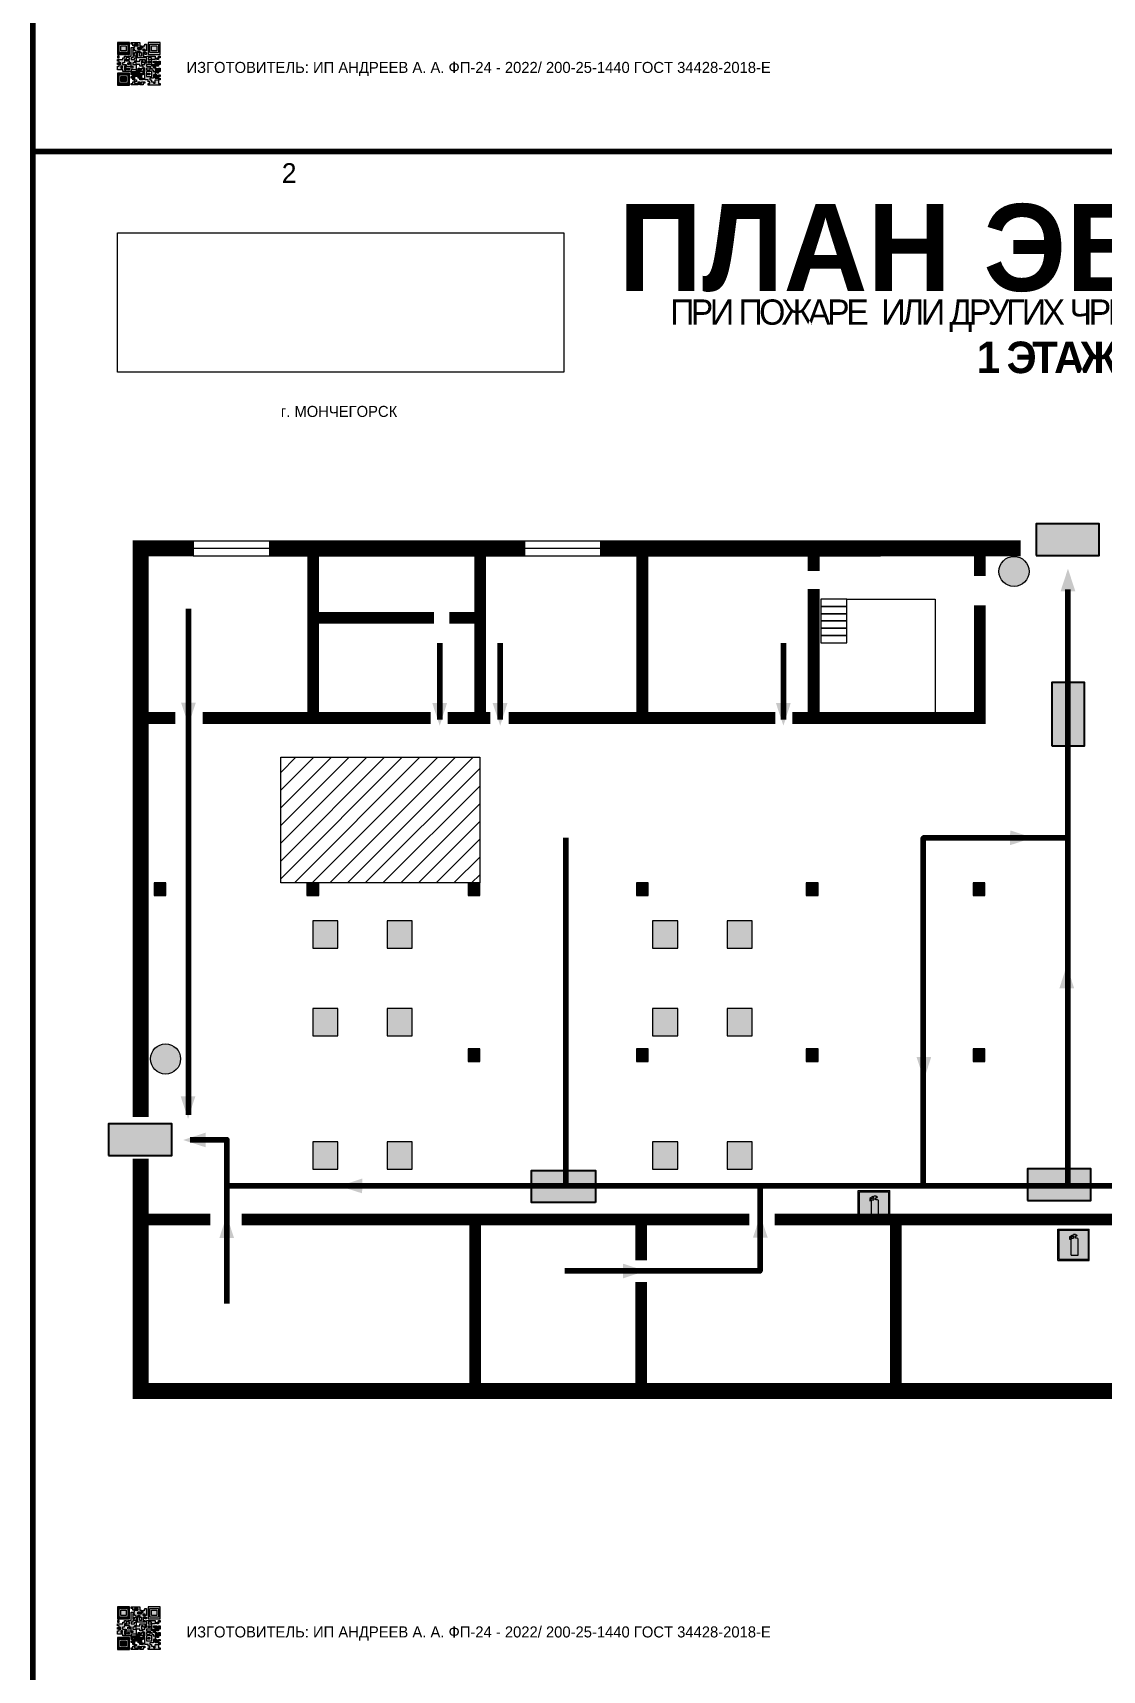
# Model space of a CAD drawing. Header units: millimetres. Extents: x 13114 to 67229, y 22859 to 38520.
# Drawn here: x 38986.4 to 39257.5, y 24697.9 to 25112.7 of the extents above; entities that cross this region are included whole.
import ezdxf

# ---------------------------------------------------------------- set-up
doc = ezdxf.new("R2010")
doc.units = ezdxf.units.MM
doc.layers.add('План_Штампы', color=7, linetype='Continuous')
doc.styles.add('обычный', font='arial.ttf')
picture_1 = doc.add_image_def('image1.jpg', size_in_pixel=(337, 105))

# ---------------------------------------------------------------- blocks, each defined once
blk = doc.blocks.new('QR')
at = {"lineweight": 0}
h = blk.add_hatch(color=256, dxfattribs=at)
h.dxf.hatch_style = 1
h.paths.add_polyline_path([(9241.16, 2687.38), (9242.01, 2687.38), (9242.01, 2687.83), (9241.59, 2687.83), (9241.59, 2688.68), (9239.45, 2688.68), (9239.45, 2688.25), (9239.86, 2688.25), (9239.86, 2687.83), (9240.29, 2687.83), (9240.29, 2688.25), (9241.16, 2688.25), (9241.16, 2687.83), (9240.29, 2687.83), (9240.29, 2687.38), (9239.45, 2687.38), (9239.45, 2685.22), (9238.57, 2685.22), (9238.57, 2684.8), (9239.02, 2684.8), (9239.02, 2684.37), (9238.13, 2684.37), (9238.13, 2683.92), (9239.02, 2683.92), (9239.02, 2683.5), (9239.44, 2683.5), (9239.44, 2682.64), (9239.87, 2682.64), (9239.87, 2682.18), (9239.44, 2682.18), (9239.44, 2682.64), (9238.13, 2682.64), (9238.13, 2681.76), (9237.71, 2681.76), (9237.71, 2682.64), (9238.13, 2682.64), (9238.13, 2683.07), (9237.27, 2683.07), (9237.27, 2683.51), (9237.71, 2683.51), (9237.71, 2684.37), (9238.13, 2684.37), (9238.13, 2685.22), (9237.71, 2685.22), (9237.71, 2684.8), (9237.28, 2684.8), (9237.28, 2684.38), (9235.98, 2684.38), (9235.98, 2683.92), (9236.4, 2683.92), (9236.4, 2683.49), (9236.84, 2683.49), (9236.84, 2683.07), (9236.4, 2683.07), (9236.4, 2682.64), (9235.98, 2682.64), (9235.98, 2681.76), (9237.29, 2681.76), (9237.29, 2681.33), (9239.43, 2681.33), (9239.43, 2681.76), (9240.74, 2681.76), (9240.74, 2683.05), (9239.87, 2683.05), (9239.87, 2683.5), (9240.29, 2683.5), (9240.29, 2683.91), (9240.74, 2683.91), (9240.74, 2684.81), (9240.29, 2684.81), (9240.29, 2684.79), (9240.29, 2684.37), (9239.45, 2684.37), (9239.45, 2684.8), (9239.87, 2684.8), (9239.87, 2685.21), (9240.74, 2685.21), (9240.74, 2686.1), (9240.29, 2686.1), (9240.29, 2685.64), (9239.86, 2685.64), (9239.86, 2686.95), (9240.29, 2686.95), (9240.29, 2686.52), (9240.74, 2686.52), (9240.74, 2686.1), (9241.16, 2686.1), (9241.16, 2686.53), (9241.59, 2686.53), (9241.59, 2686.1), (9242.02, 2686.1), (9242.02, 2685.21), (9241.59, 2685.21), (9241.59, 2686.1), (9241.16, 2686.1), (9241.16, 2685.21), (9240.74, 2685.21), (9240.74, 2684.81), (9242.89, 2684.81), (9242.89, 2685.22), (9242.47, 2685.22), (9242.47, 2686.11), (9242.89, 2686.11), (9242.89, 2686.52), (9242.46, 2686.52), (9242.46, 2686.95), (9242.89, 2686.95), (9242.89, 2686.52), (9243.32, 2686.52), (9243.32, 2688.26), (9242.9, 2688.26), (9242.9, 2687.83), (9242.47, 2687.83), (9242.47, 2687.38), (9242.01, 2687.38), (9242.01, 2686.94), (9241.16, 2686.94)])
h.paths.add_polyline_path([(9239.02, 2682.18), (9239.02, 2681.76), (9238.54, 2681.76), (9238.54, 2682.18)], flags=16)
h.paths.add_polyline_path([(9237.27, 2682.65), (9237.27, 2682.19), (9236.83, 2682.19), (9236.83, 2682.65)], flags=16)
h = blk.add_hatch(color=256, dxfattribs=at)
h.dxf.hatch_style = 1
h.paths.add_polyline_path([(9238.15, 2687.83), (9236.83, 2687.83), (9236.83, 2686.52), (9238.15, 2686.52)], flags=0)
h.paths.add_polyline_path([(9239.01, 2685.65), (9239.01, 2688.68), (9235.98, 2688.68), (9235.98, 2685.65)])
h.paths.add_polyline_path([(9236.41, 2686.1), (9236.41, 2688.26), (9238.56, 2688.26), (9238.56, 2686.1)], flags=16)
h.paths.add_polyline_path([(9236.83, 2686.52), (9236.83, 2687.83), (9238.15, 2687.83), (9238.15, 2686.52)], flags=0)
h = blk.add_hatch(color=256, dxfattribs=at)
h.dxf.hatch_style = 1
h.paths.add_polyline_path([(9238.15, 2686.52), (9238.15, 2687.83), (9236.83, 2687.83), (9236.83, 2686.52)])
h.paths.add_polyline_path([(9245.91, 2686.52), (9245.91, 2687.83), (9244.59, 2687.83), (9244.59, 2686.52)], flags=0)
h.paths.add_polyline_path([(9246.77, 2685.65), (9246.77, 2688.68), (9243.74, 2688.68), (9243.74, 2685.65)])
h.paths.add_polyline_path([(9244.17, 2686.1), (9244.17, 2688.26), (9246.32, 2688.26), (9246.32, 2686.1)], flags=16)
h.paths.add_polyline_path([(9244.59, 2686.52), (9244.59, 2687.83), (9245.91, 2687.83), (9245.91, 2686.52)], flags=0)
h = blk.add_hatch(color=256, dxfattribs=at)
h.dxf.hatch_style = 1
h.paths.add_polyline_path([(9243.32, 2686.11), (9242.89, 2686.11), (9242.89, 2685.64), (9243.32, 2685.64)])
h.paths.add_polyline_path([(9239.02, 2683.07), (9239.02, 2683.5), (9238.56, 2683.5), (9238.56, 2683.07)])
h.paths.add_polyline_path([(9236.4, 2684.8), (9236.4, 2685.22), (9235.98, 2685.22), (9235.98, 2684.8)])
h.paths.add_polyline_path([(9236.4, 2683.07), (9236.4, 2683.49), (9235.98, 2683.49), (9235.98, 2683.07)])
h = blk.add_hatch(color=256, dxfattribs=at)
h.dxf.hatch_style = 1
h.paths.add_polyline_path([(9240.75, 2681.76), (9240.75, 2681.35), (9241.17, 2681.35), (9241.17, 2681.76)])
h.paths.add_polyline_path([(9241.6, 2682.18), (9241.17, 2682.18), (9241.17, 2681.76), (9241.6, 2681.76)])
h.paths.add_polyline_path([(9242.47, 2681.34), (9242.47, 2682.19), (9242.02, 2682.19), (9242.02, 2681.76), (9241.6, 2681.76), (9241.6, 2681.34)])
h.paths.add_polyline_path([(9239.87, 2678.3), (9239.44, 2678.3), (9239.44, 2677.89), (9241.17, 2677.89), (9241.17, 2678.3), (9240.28, 2678.3), (9240.28, 2678.73), (9239.87, 2678.73)])
h.paths.add_polyline_path([(9240.75, 2678.73), (9240.75, 2679.19), (9240.28, 2679.19), (9240.28, 2678.73)])
h.paths.add_polyline_path([(9241.6, 2678.73), (9241.17, 2678.73), (9241.17, 2678.3), (9241.6, 2678.3)])
h.paths.add_polyline_path([(9242.02, 2678.3), (9241.6, 2678.3), (9241.6, 2677.89), (9242.48, 2677.89), (9242.48, 2678.31), (9242.9, 2678.31), (9242.9, 2678.73), (9242.02, 2678.73)])
h.paths.add_polyline_path([(9246.36, 2684.37), (9246.36, 2684.79), (9245.93, 2684.79), (9245.93, 2684.37)])
h.paths.add_polyline_path([(9246.78, 2685.2), (9246.36, 2685.2), (9246.36, 2684.79), (9246.78, 2684.79)])
h.paths.add_polyline_path([(9245.91, 2687.83), (9244.59, 2687.83), (9244.59, 2686.52), (9245.91, 2686.52)])
h = blk.add_hatch(color=256, dxfattribs=at)
h.dxf.hatch_style = 1
h.paths.add_polyline_path([(9243.32, 2682.64), (9243.32, 2683.07), (9244.62, 2683.07), (9244.62, 2684.37), (9243.74, 2684.37), (9243.74, 2684.8), (9244.62, 2684.8), (9244.62, 2684.37), (9245.48, 2684.37), (9245.48, 2685.22), (9243.32, 2685.22), (9243.32, 2683.5), (9242.89, 2683.5), (9242.89, 2683.06), (9242.01, 2683.06), (9242.01, 2683.91), (9242.47, 2683.91), (9242.47, 2683.5), (9242.89, 2683.5), (9242.89, 2684.38), (9241.59, 2684.38), (9241.59, 2683.91), (9240.74, 2683.91), (9240.74, 2683.05), (9241.59, 2683.05), (9241.59, 2682.64), (9242.47, 2682.64), (9242.47, 2682.19), (9242.91, 2682.19), (9242.91, 2681.34), (9242.48, 2681.34), (9242.48, 2680.91), (9242.91, 2680.91), (9242.91, 2679.17), (9243.75, 2679.17), (9243.75, 2678.73), (9244.2, 2678.73), (9244.2, 2678.3), (9243.75, 2678.3), (9243.75, 2677.88), (9246.78, 2677.88), (9246.78, 2678.3), (9246.35, 2678.3), (9246.35, 2679.19), (9245.48, 2679.19), (9245.48, 2678.31), (9245.05, 2678.31), (9245.05, 2678.73), (9244.62, 2678.73), (9244.62, 2679.19), (9244.2, 2679.19), (9244.2, 2679.61), (9245.05, 2679.61), (9245.05, 2680.46), (9245.48, 2680.46), (9245.48, 2681.34), (9245.04, 2681.34), (9245.04, 2681.76), (9244.63, 2681.76), (9244.63, 2682.19), (9244.21, 2682.19), (9244.21, 2681.76), (9243.32, 2681.76), (9243.32, 2682.19), (9244.21, 2682.19), (9244.21, 2682.64)])
h.paths.add_polyline_path([(9243.75, 2683.49), (9243.75, 2683.92), (9244.21, 2683.92), (9244.21, 2683.49)], flags=16)
h.paths.add_polyline_path([(9243.32, 2681.34), (9244.63, 2681.34), (9244.63, 2680.04), (9243.32, 2680.04)], flags=16)
h.paths.add_polyline_path([(9243.76, 2680.89), (9244.18, 2680.89), (9244.18, 2680.48), (9243.76, 2680.48)], flags=0)
h = blk.add_hatch(color=256, dxfattribs=at)
h.dxf.hatch_style = 1
h.paths.add_polyline_path([(9246.36, 2683.07), (9246.78, 2683.07), (9246.78, 2683.92), (9246.36, 2683.92), (9246.36, 2683.49), (9245.92, 2683.49), (9245.92, 2683.92), (9245.06, 2683.92), (9245.06, 2683.49), (9245.48, 2683.49), (9245.48, 2683.07), (9244.62, 2683.07), (9244.62, 2682.65), (9245.05, 2682.65), (9245.05, 2682.18), (9245.48, 2682.18), (9245.48, 2682.65), (9246.36, 2682.65)])
h.paths.add_polyline_path([(9246.78, 2682.18), (9246.36, 2682.18), (9246.36, 2681.75), (9245.92, 2681.75), (9245.92, 2682.18), (9245.48, 2682.18), (9245.48, 2681.34), (9245.48, 2681.34), (9245.94, 2681.34), (9245.94, 2680.91), (9246.36, 2680.91), (9246.36, 2681.34), (9246.78, 2681.34)])
h = blk.add_hatch(color=256, dxfattribs=at)
h.dxf.hatch_style = 1
h.paths.add_polyline_path([(9235.98, 2680.9), (9235.98, 2677.86), (9239.02, 2677.86), (9239.02, 2680.9)])
h.paths.add_polyline_path([(9238.57, 2680.48), (9238.57, 2678.32), (9236.41, 2678.32), (9236.41, 2680.48)], flags=16)
h.paths.add_polyline_path([(9238.15, 2680.05), (9238.15, 2678.74), (9236.83, 2678.74), (9236.83, 2680.05)], flags=0)
h = blk.add_hatch(color=256, dxfattribs=at)
h.dxf.hatch_style = 1
h.paths.add_polyline_path([(9238.15, 2680.05), (9236.83, 2680.05), (9236.83, 2678.74), (9238.15, 2678.74)])
h = blk.add_hatch(color=256, dxfattribs=at)
h.dxf.hatch_style = 1
h.paths.add_polyline_path([(9242.02, 2680.46), (9242.48, 2680.46), (9242.48, 2680.91), (9241.58, 2680.91), (9241.58, 2681.35), (9241.17, 2681.35), (9241.17, 2680.91), (9240.75, 2680.91), (9240.75, 2681.33), (9239.43, 2681.33), (9239.43, 2680.46), (9239.86, 2680.46), (9239.86, 2680.92), (9240.3, 2680.92), (9240.3, 2680.46), (9239.86, 2680.46), (9239.86, 2680.04), (9239.44, 2680.04), (9239.44, 2679.62), (9239.86, 2679.62), (9239.86, 2679.19), (9240.29, 2679.19), (9240.29, 2680.03), (9241.18, 2680.03), (9241.18, 2680.47), (9241.6, 2680.47), (9241.6, 2680.03), (9241.18, 2680.03), (9241.18, 2679.61), (9241.6, 2679.61), (9241.6, 2679.19), (9242.47, 2679.19), (9242.47, 2679.6), (9242.02, 2679.6)])
h = blk.add_hatch(color=256, dxfattribs=at)
h.dxf.hatch_style = 1
h.paths.add_polyline_path([(9244.18, 2680.48), (9244.18, 2680.89), (9243.76, 2680.89), (9243.76, 2680.48)])
h = blk.add_hatch(color=256, dxfattribs=at)
h.dxf.hatch_style = 1
h.paths.add_polyline_path([(9245.93, 2680.04), (9245.93, 2680.46), (9245.48, 2680.46), (9245.48, 2679.62), (9246.35, 2679.62), (9246.35, 2680.04)])
h.paths.add_polyline_path([(9246.78, 2680.04), (9246.78, 2680.46), (9246.35, 2680.46), (9246.35, 2680.04)])
h.paths.add_polyline_path([(9246.78, 2679.18), (9246.78, 2679.62), (9246.35, 2679.62), (9246.35, 2679.18)])
for points in [[(9237.71, 2685.22), (9238.13, 2685.22), (9238.13, 2684.37), (9237.71, 2684.37), (9237.71, 2683.51), (9237.27, 2683.51), (9237.27, 2683.07), (9238.13, 2683.07), (9238.13, 2682.64), (9237.71, 2682.64), (9237.71, 2681.76), (9238.13, 2681.76), (9238.13, 2682.64), (9239.44, 2682.64), (9239.44, 2683.5), (9239.02, 2683.5), (9239.02, 2683.07), (9238.56, 2683.07), (9238.56, 2683.5), (9239.02, 2683.5), (9239.02, 2683.92), (9238.13, 2683.92), (9238.13, 2684.37), (9239.02, 2684.37), (9239.02, 2684.8), (9238.57, 2684.8), (9238.57, 2685.22), (9239.45, 2685.22), (9239.45, 2687.38), (9240.29, 2687.38), (9240.29, 2687.83), (9239.86, 2687.83), (9239.86, 2688.25), (9239.45, 2688.25), (9239.45, 2688.68), (9241.59, 2688.68), (9241.59, 2687.83), (9242.01, 2687.83), (9242.01, 2687.38), (9242.47, 2687.38), (9242.47, 2687.83), (9242.9, 2687.83), (9242.9, 2688.26), (9243.32, 2688.26), (9243.32, 2686.52), (9242.89, 2686.52), (9242.89, 2686.11), (9243.32, 2686.11), (9243.32, 2685.64), (9242.89, 2685.64), (9242.89, 2686.11), (9242.47, 2686.11), (9242.47, 2685.22), (9242.89, 2685.22), (9242.89, 2684.81), (9240.74, 2684.81), (9240.74, 2683.91), (9241.59, 2683.91), (9241.59, 2684.38), (9242.89, 2684.38), (9242.89, 2683.5), (9242.47, 2683.5), (9242.47, 2683.91), (9242.01, 2683.91), (9242.01, 2683.06), (9242.89, 2683.06), (9242.89, 2683.5), (9243.32, 2683.5), (9243.32, 2685.22), (9245.48, 2685.22), (9245.48, 2684.37), (9244.62, 2684.37), (9244.62, 2683.07), (9245.48, 2683.07), (9245.48, 2683.49), (9245.06, 2683.49), (9245.06, 2683.92), (9245.92, 2683.92), (9245.92, 2683.49), (9246.36, 2683.49), (9246.36, 2683.92), (9246.78, 2683.92), (9246.78, 2683.07), (9246.36, 2683.07), (9246.36, 2682.65), (9245.48, 2682.65), (9245.48, 2682.18), (9245.92, 2682.18), (9245.92, 2681.75), (9246.36, 2681.75), (9246.36, 2682.18), (9246.78, 2682.18), (9246.78, 2681.34), (9246.36, 2681.34), (9246.36, 2680.91), (9245.94, 2680.91), (9245.94, 2681.34), (9245.48, 2681.34), (9245.48, 2680.46), (9245.93, 2680.46), (9245.93, 2680.04), (9246.35, 2680.04), (9246.35, 2680.46), (9246.78, 2680.46), (9246.78, 2680.04), (9246.78, 2680.04), (9246.35, 2680.04), (9246.35, 2679.62), (9246.78, 2679.62), (9246.78, 2679.18), (9246.35, 2679.18), (9246.35, 2678.3), (9246.78, 2678.3), (9246.78, 2677.88), (9243.75, 2677.88), (9243.75, 2678.3), (9244.2, 2678.3), (9244.2, 2678.73), (9243.75, 2678.73), (9243.75, 2679.17), (9242.91, 2679.17), (9242.91, 2680.91), (9242.48, 2680.91), (9242.48, 2680.46), (9242.02, 2680.46), (9242.02, 2679.6), (9242.47, 2679.6), (9242.47, 2679.19), (9241.6, 2679.19), (9241.6, 2679.61), (9241.18, 2679.61), (9241.18, 2680.03), (9240.29, 2680.03), (9240.29, 2679.19), (9240.75, 2679.19), (9240.75, 2678.73), (9240.28, 2678.73), (9240.28, 2678.3), (9241.17, 2678.3), (9241.17, 2678.73), (9241.6, 2678.73), (9241.6, 2678.3), (9242.02, 2678.3), (9242.02, 2678.73), (9242.9, 2678.73), (9242.9, 2678.31), (9242.48, 2678.31), (9242.48, 2677.89), (9241.6, 2677.89), (9241.6, 2678.3), (9241.17, 2678.3), (9241.17, 2677.89), (9239.44, 2677.89), (9239.44, 2678.3), (9239.87, 2678.3), (9239.87, 2678.73), (9240.28, 2678.73), (9240.28, 2679.19), (9240.29, 2679.19), (9239.86, 2679.19), (9239.86, 2679.62), (9239.44, 2679.62), (9239.44, 2680.04), (9239.86, 2680.04), (9239.86, 2680.46), (9239.43, 2680.46), (9239.43, 2681.33), (9237.29, 2681.33), (9237.29, 2681.76), (9235.98, 2681.76), (9235.98, 2682.64), (9236.4, 2682.64), (9236.4, 2683.07), (9235.98, 2683.07), (9235.98, 2683.49), (9236.4, 2683.49), (9236.4, 2683.92), (9235.98, 2683.92), (9235.98, 2684.38), (9237.28, 2684.38), (9237.28, 2684.8), (9237.71, 2684.8), (9237.71, 2685.22), (9237.92, 2685.22)], [(9240.74, 2685.21), (9239.87, 2685.21), (9239.87, 2684.8), (9239.45, 2684.8), (9239.45, 2684.37), (9240.29, 2684.37), (9240.29, 2684.79), (9240.29, 2684.81), (9240.74, 2684.81), (9240.74, 2685.21), (9239.87, 2685.21)], [(9240.74, 2686.1), (9240.74, 2686.52), (9240.29, 2686.52), (9240.29, 2686.95), (9239.86, 2686.95), (9239.86, 2685.64), (9240.29, 2685.64), (9240.29, 2686.1), (9240.74, 2686.1), (9240.74, 2686.52)], [(9240.74, 2683.91), (9240.29, 2683.91), (9240.29, 2683.5), (9239.87, 2683.5), (9239.87, 2683.05), (9240.74, 2683.05), (9240.74, 2683.91)], [(9244.62, 2684.37), (9244.62, 2684.8), (9243.74, 2684.8), (9243.74, 2684.37), (9244.62, 2684.37)], [(9240.74, 2683.05), (9240.74, 2681.76), (9239.43, 2681.76), (9239.43, 2681.33), (9240.75, 2681.33), (9240.75, 2681.35), (9240.75, 2680.91), (9241.17, 2680.91), (9241.17, 2681.35), (9241.58, 2681.35), (9241.58, 2680.91), (9242.48, 2680.91), (9242.48, 2681.34), (9242.91, 2681.34), (9242.91, 2682.19), (9242.47, 2682.19), (9242.47, 2682.64), (9241.59, 2682.64), (9241.59, 2683.05), (9240.74, 2683.05)], [(9239.86, 2680.46), (9239.86, 2680.92), (9240.3, 2680.92), (9240.3, 2680.46), (9239.86, 2680.46)], [(9241.6, 2681.76), (9242.02, 2681.76), (9242.02, 2682.19), (9242.47, 2682.19), (9242.47, 2681.34), (9241.6, 2681.34), (9241.6, 2681.76)], [(9244.62, 2683.07), (9243.32, 2683.07), (9243.32, 2682.64), (9244.21, 2682.64), (9244.21, 2682.19), (9243.32, 2682.19), (9243.32, 2681.76), (9244.21, 2681.76), (9244.21, 2682.19), (9244.63, 2682.19), (9244.63, 2681.76), (9245.04, 2681.76), (9245.04, 2681.34), (9245.48, 2681.34)], [(9245.48, 2680.46), (9245.05, 2680.46), (9245.05, 2679.61), (9244.2, 2679.61), (9244.2, 2679.19), (9244.62, 2679.19), (9244.62, 2678.73), (9245.05, 2678.73), (9245.05, 2678.31), (9245.48, 2678.31), (9245.48, 2679.19), (9246.35, 2679.19), (9246.35, 2679.07)], [(9245.48, 2682.18), (9245.05, 2682.18), (9245.05, 2682.65), (9244.62, 2682.65), (9244.62, 2683.07)], [(9245.48, 2682.18), (9245.48, 2681.34)], [(9246.35, 2679.62), (9245.48, 2679.62), (9245.48, 2680.46)], [(9245.48, 2680.46), (9245.48, 2679.62), (9246.35, 2679.62), (9246.35, 2680.04), (9245.93, 2680.04), (9245.93, 2680.46), (9245.48, 2680.46), (9245.48, 2679.62)], [(9246.35, 2679.62), (9246.35, 2679.18)]]:
    blk.add_lwpolyline(points, dxfattribs=at)
for points in [[(9235.98, 2685.65), (9239.01, 2685.65), (9239.01, 2688.68), (9235.98, 2688.68)], [(9236.41, 2688.26), (9238.56, 2688.26), (9238.56, 2686.1), (9236.41, 2686.1)], [(9240.29, 2687.83), (9241.16, 2687.83), (9241.16, 2688.25), (9240.29, 2688.25)], [(9240.29, 2688.25), (9241.16, 2688.25), (9241.16, 2687.83), (9240.29, 2687.83)], [(9243.74, 2685.65), (9246.77, 2685.65), (9246.77, 2688.68), (9243.74, 2688.68)], [(9244.17, 2688.26), (9246.32, 2688.26), (9246.32, 2686.1), (9244.17, 2686.1)], [(9235.98, 2684.8), (9236.4, 2684.8), (9236.4, 2685.22), (9235.98, 2685.22)], [(9236.83, 2687.83), (9238.15, 2687.83), (9238.15, 2686.52), (9236.83, 2686.52)], [(9241.16, 2686.1), (9240.74, 2686.1), (9240.74, 2685.21), (9241.16, 2685.21)], [(9242.01, 2687.38), (9241.16, 2687.38), (9241.16, 2686.94), (9242.01, 2686.94)], [(9241.16, 2687.38), (9242.01, 2687.38), (9242.01, 2686.94), (9241.16, 2686.94)], [(9241.16, 2686.53), (9241.59, 2686.53), (9241.59, 2686.1), (9241.16, 2686.1)], [(9241.59, 2686.1), (9242.02, 2686.1), (9242.02, 2685.21), (9241.59, 2685.21)], [(9242.89, 2686.52), (9242.46, 2686.52), (9242.46, 2686.95), (9242.89, 2686.95)], [(9243.75, 2683.92), (9244.21, 2683.92), (9244.21, 2683.49), (9243.75, 2683.49)], [(9244.59, 2687.83), (9245.91, 2687.83), (9245.91, 2686.52), (9244.59, 2686.52)], [(9245.93, 2684.79), (9246.36, 2684.79), (9246.36, 2684.37), (9245.93, 2684.37)], [(9246.36, 2685.2), (9246.78, 2685.2), (9246.78, 2684.79), (9246.36, 2684.79)], [(9235.98, 2677.86), (9239.02, 2677.86), (9239.02, 2680.9), (9235.98, 2680.9)], [(9236.4, 2683.07), (9236.84, 2683.07), (9236.84, 2683.49), (9236.4, 2683.49)], [(9236.41, 2680.48), (9238.57, 2680.48), (9238.57, 2678.32), (9236.41, 2678.32)], [(9236.83, 2682.19), (9237.27, 2682.19), (9237.27, 2682.65), (9236.83, 2682.65)], [(9236.83, 2680.05), (9238.15, 2680.05), (9238.15, 2678.74), (9236.83, 2678.74)], [(9238.54, 2682.18), (9239.02, 2682.18), (9239.02, 2681.76), (9238.54, 2681.76)], [(9239.44, 2682.64), (9239.87, 2682.64), (9239.87, 2682.18), (9239.44, 2682.18)], [(9240.75, 2681.76), (9241.17, 2681.76), (9241.17, 2681.35), (9240.75, 2681.35)], [(9241.17, 2682.18), (9241.6, 2682.18), (9241.6, 2681.76), (9241.17, 2681.76)], [(9241.18, 2680.03), (9241.6, 2680.03), (9241.6, 2680.47), (9241.18, 2680.47)], [(9243.32, 2680.04), (9244.63, 2680.04), (9244.63, 2681.34), (9243.32, 2681.34)], [(9243.76, 2680.89), (9244.18, 2680.89), (9244.18, 2680.48), (9243.76, 2680.48)]]:
    blk.add_lwpolyline(points, close=True, dxfattribs=at)
blk = doc.blocks.new('A$C7B4425F7')
at = {"true_color": 0xffffff}
blk.add_hatch(color=7, dxfattribs=at).paths.add_polyline_path([(0, 0), (-16, 0), (-16, -8), (0, -8)])
h = blk.add_hatch(color=126)
h.paths.add_polyline_path([(-0.2, -0.2), (-15.8, -0.2), (-15.8, -7.8), (-0.2, -7.8)])
h.paths.add_polyline_path([(-11.76, -2.03), (-11.76, -3.66), (-11.17, -3.66, -0.568275), (-11.17, -6.18), (-12.58, -6.18), (-12.58, -2.03)], flags=16)
h.paths.add_polyline_path([(-13.33, -4.12, -0.495768), (-13.59, -6.18), (-15.03, -6.18), (-15.03, -2.03), (-13.59, -2.03, -0.487973)], flags=16)
h.paths.add_polyline_path([(-10.25, -2.03), (-9.48, -2.03), (-9.48, -6.18), (-10.25, -6.18)], flags=16)
h.paths.add_polyline_path([(-13.84, -3.69), (-14.24, -3.69), (-14.24, -3.03), (-13.9, -3.03, -0.692621)], flags=0)
h.paths.add_polyline_path([(-9.15, -2.03), (-8.4, -2.03), (-8.04, -3.07), (-7.68, -2.03), (-6.93, -2.03), (-7.64, -4.1), (-6.93, -6.18), (-7.68, -6.18), (-8.04, -5.14), (-8.4, -6.18), (-9.15, -6.18), (-8.44, -4.1)], flags=16)
h.paths.add_polyline_path([(-11.76, -4.46), (-11.42, -4.46, -0.692621), (-11.36, -5.12), (-11.76, -5.12)], flags=0)
h.paths.add_polyline_path([(-13.9, -5.2), (-14.24, -5.2), (-14.24, -4.55), (-13.84, -4.55, -0.708038)], flags=0)
edge = h.paths.add_edge_path(flags=16)
edge.add_ellipse((-5.51, -4.08), major_axis=(0, 2.05), ratio=0.586184, start_angle=0, end_angle=360)
edge = h.paths.add_edge_path(flags=0)
edge.add_ellipse((-5.51, -4.08), major_axis=(0, 1.14), ratio=0.454828, start_angle=0, end_angle=360)
h.paths.add_polyline_path([(-4.13, -4.96, 0.377264), (-3.48, -4.52, 0.0555), (-3.16, -2.03), (-1.66, -2.03), (-1.66, -4.96), (-0.96, -4.96), (-0.96, -7.01), (-1.75, -7.01), (-1.75, -6.18), (-3.3, -6.18), (-3.3, -7.02), (-4.13, -7.02)], flags=16)
h.paths.add_polyline_path([(-2.73, -2.91), (-2.28, -2.91), (-2.28, -4.96), (-3.05, -4.96, 0.079136)], flags=0)
at = {"color": 126}
blk.add_lwpolyline([(-16, -8), (0, -8), (0, 0), (-16, 0)], close=True, dxfattribs=at)
blk = doc.blocks.new('A$C32E8229D')
at = {"true_color": 0xffffff}
blk.add_hatch(color=7, dxfattribs=at).paths.add_polyline_path([(0, 0), (0, -8), (16, -8), (16, 0)])
h = blk.add_hatch(color=126)
h.paths.add_polyline_path([(0.2, -0.2), (15.8, -0.2), (15.8, -7.8), (0.2, -7.8)])
h.paths.add_polyline_path([(13.49, -2.05), (12.08, -2.05), (11.37, -2.63, 0.162397), (11.29, -2.84), (11.29, -3.63), (10.35, -3.63), (10.35, -4.05), (11.68, -4.05), (11.68, -3.48), (12.26, -4.28), (11.29, -5.1), (11.29, -6.78), (11.85, -6.78), (11.85, -5.44), (12.8, -4.64), (12.8, -5.94), (14.46, -5.94), (14.46, -5.39), (13.45, -5.39), (13.45, -3.97), (12.46, -2.59), (13.15, -2.59), (13.69, -3.34), (14.18, -3)], flags=16)
h.paths.add_polyline_path([(10.74, -1.82, 1), (11.8, -1.82, 1)], flags=16)
h.paths.add_polyline_path([(9.39, -3.59), (5.99, -3.59), (6.56, -3.03), (5.91, -3.03), (5.1, -3.83), (5.91, -4.64), (6.56, -4.64), (5.99, -4.09), (9.39, -4.09)], flags=16)
h.paths.add_polyline_path([(4.29, -1.08), (1.72, -1.08), (1.72, -6.6), (4.29, -6.6)], flags=16)
at = {"color": 126}
blk.add_lwpolyline([(16, -8), (0, -8), (0, 0), (16, 0)], close=True, dxfattribs=at)
blk = doc.blocks.new('A$C7B8C2D5B')
at = {"lineweight": 0}
h = blk.add_hatch(color=5, dxfattribs=at)
h.dxf.hatch_style = 1
h.paths.add_polyline_path([(1.4, -3.02, 1), (-2.11, -3.02, 1)])
at = {"color": 5, "lineweight": 0}
blk.add_circle((-0.36, -3.02), 1.75, dxfattribs=at)
blk = doc.blocks.new('A$C3AD82952')
at = {"true_color": 0xf5f5ff}
h = blk.add_hatch(color=7, dxfattribs=at)
h.dxf.hatch_style = 1
h.paths.add_polyline_path([(8.21, 8.73, 0.414214), (7.89, 9.05), (7.22, 9.05), (7.22, 9.92), (7.59, 9.92, 1), (7.57, 10.36), (7.22, 10.36), (7.22, 10.6), (6.43, 10.6), (6.43, 10.36), (6.01, 10.36), (4.74, 9.59), (4.74, 8.69), (4.98, 8.73), (4.98, 9.26), (6.12, 9.91), (6.43, 9.91), (6.43, 9.05), (5.76, 9.05, 0.414214), (5.44, 8.73), (5.44, 2.2), (8.21, 2.2)], flags=0)
h.paths.add_polyline_path([(12.8, 12.8), (0, 12.8), (0, 0), (12.8, 0)])
h.paths.add_polyline_path([(0.51, 12.29), (12.29, 12.29), (12.29, 0.51), (0.51, 0.51)], flags=16)
h.paths.add_polyline_path([(4.74, 9.59), (6.01, 10.36), (6.43, 10.36), (6.43, 10.6), (7.22, 10.6), (7.22, 10.36), (7.59, 10.36, -0.94586), (7.59, 9.92), (7.22, 9.92), (7.22, 9.05), (7.89, 9.05, -0.414214), (8.21, 8.73), (8.21, 2.2), (5.44, 2.2), (5.44, 8.73, -0.414214), (5.76, 9.05), (6.43, 9.05), (6.43, 9.91), (6.12, 9.91), (4.98, 9.26), (4.98, 8.73), (4.74, 8.69)], flags=0)
h = blk.add_hatch(color=242)
h.dxf.hatch_style = 1
h.paths.add_polyline_path([(12.29, 12.29), (0.51, 12.29), (0.51, 0.51), (12.29, 0.51)])
h.paths.add_polyline_path([(4.74, 8.69), (4.74, 9.59), (6.01, 10.36), (6.43, 10.36), (6.43, 10.6), (7.22, 10.6), (7.22, 10.36), (7.59, 10.36, -0.94586), (7.59, 9.92), (7.22, 9.92), (7.22, 9.05), (7.89, 9.05, -0.414214), (8.21, 8.73), (8.21, 2.2), (5.44, 2.2), (5.44, 8.73, -0.414214), (5.76, 9.05), (6.43, 9.05), (6.43, 9.91), (6.12, 9.91), (4.98, 9.26), (4.98, 8.73)], flags=16)
h = blk.add_hatch(color=7, dxfattribs=at)
h.dxf.hatch_style = 1
h.paths.add_polyline_path([(8.21, 8.73, 0.414214), (7.89, 9.05), (7.22, 9.05), (7.22, 9.92), (7.59, 9.92, 1), (7.57, 10.36), (7.22, 10.36), (7.22, 10.6), (6.43, 10.6), (6.43, 10.36), (6.01, 10.36), (4.74, 9.59), (4.74, 8.69), (4.98, 8.73), (4.98, 9.26), (6.12, 9.91), (6.43, 9.91), (6.43, 9.05), (5.76, 9.05, 0.414214), (5.44, 8.73), (5.44, 2.2), (8.21, 2.2)])
at = {"color": 242, "lineweight": 5}
for p, q in [((0, 0), (0, 12.8)), ((0, 12.8), (12.8, 12.8)), ((6.01, 10.36), (4.74, 9.59)), ((4.74, 9.59), (4.74, 8.69)), ((4.74, 8.69), (4.98, 8.73)), ((4.98, 9.26), (6.12, 9.91)), ((4.98, 8.73), (4.98, 9.26)), ((5.44, 2.2), (5.44, 8.73)), ((5.76, 9.05), (6.43, 9.05)), ((6.01, 10.36), (6.43, 10.36)), ((6.12, 9.91), (6.43, 9.91)), ((7.22, 10.6), (6.43, 10.6)), ((6.43, 10.6), (6.43, 10.36)), ((6.43, 9.91), (6.43, 9.05)), ((7.22, 10.36), (7.22, 10.6)), ((7.59, 10.36), (7.22, 10.36)), ((7.22, 9.05), (7.22, 9.92)), ((7.59, 9.92), (7.22, 9.92)), ((7.89, 9.05), (7.22, 9.05)), ((8.21, 2.2), (8.21, 8.73)), ((12.8, 0), (12.8, 12.8)), ((0, 0), (12.8, 0)), ((5.44, 2.2), (8.21, 2.2))]:
    blk.add_line(p, q, dxfattribs=at)
blk.add_lwpolyline([(0.51, 12.29), (12.29, 12.29), (12.29, 0.51), (0.51, 0.51)], close=True, dxfattribs=at)
for centre, radius, start, end in [((5.76, 8.73), 0.32, 90, 180), ((7.58, 10.14), 0.223, 273.18746, 86.81254), ((7.89, 8.73), 0.32, 0, 90)]:
    blk.add_arc(centre, radius, start, end, dxfattribs=at)

msp = doc.modelspace()

# ---------------------------------------------------------------- hatches: boundary and pattern name
at = {"lineweight": 0}
h = msp.add_hatch(dxfattribs=at)
h.set_pattern_fill('ANSI31', color=256)
h.set_pattern_definition([(45, (-5817.0217, 20402.7957), (-2.24506403, 2.24506403), [])])
h.paths.add_polyline_path([(39049.29, 24897.31), (39055.92, 24897.31), (39055.92, 24897.31), (39058.89, 24897.31), (39099.7, 24897.31), (39099.7, 24929.14), (39049.29, 24929.14)])
h = msp.add_hatch(color=256, dxfattribs=at)
h.dxf.hatch_style = 1
h.paths.add_polyline_path([(39020.17, 24894.1), (39020.17, 24897.31), (39017.2, 24897.31), (39017.2, 24894.1)])
h = msp.add_hatch(color=256, dxfattribs=at)
h.dxf.hatch_style = 1
h.paths.add_polyline_path([(39058.89, 24894.1), (39058.89, 24897.31), (39055.92, 24897.31), (39055.92, 24894.1)])
h = msp.add_hatch(color=256, dxfattribs=at)
h.dxf.hatch_style = 1
h.paths.add_polyline_path([(39099.7, 24894.1), (39099.7, 24897.31), (39096.73, 24897.31), (39096.73, 24894.1)])
h = msp.add_hatch(color=256, dxfattribs=at)
h.dxf.hatch_style = 1
h.paths.add_polyline_path([(39142.39, 24894.1), (39142.39, 24897.31), (39139.41, 24897.31), (39139.41, 24894.1)])
h = msp.add_hatch(color=256, dxfattribs=at)
h.dxf.hatch_style = 1
h.paths.add_polyline_path([(39185.42, 24894.1), (39185.42, 24897.31), (39182.45, 24897.31), (39182.45, 24894.1)])
h = msp.add_hatch(color=256, dxfattribs=at)
h.dxf.hatch_style = 1
h.paths.add_polyline_path([(39227.72, 24894.1), (39227.72, 24897.31), (39224.74, 24897.31), (39224.74, 24894.1)])
h = msp.add_hatch(color=256, dxfattribs=at)
h.dxf.hatch_style = 1
h.paths.add_polyline_path([(39063.73, 24880.83), (39063.73, 24887.69), (39057.38, 24887.69), (39057.38, 24880.83)])
h = msp.add_hatch(color=256, dxfattribs=at)
h.dxf.hatch_style = 1
h.paths.add_polyline_path([(39082.61, 24880.83), (39082.61, 24887.69), (39076.26, 24887.69), (39076.26, 24880.83)])
h = msp.add_hatch(color=256, dxfattribs=at)
h.dxf.hatch_style = 1
h.paths.add_polyline_path([(39149.86, 24880.83), (39149.86, 24887.69), (39143.51, 24887.69), (39143.51, 24880.83)])
h = msp.add_hatch(color=256, dxfattribs=at)
h.dxf.hatch_style = 1
h.paths.add_polyline_path([(39168.74, 24880.83), (39168.74, 24887.69), (39162.39, 24887.69), (39162.39, 24880.83)])
h = msp.add_hatch(color=256, dxfattribs=at)
h.dxf.hatch_style = 1
h.paths.add_polyline_path([(39063.73, 24858.61), (39063.73, 24865.47), (39057.38, 24865.47), (39057.38, 24858.61)])
h = msp.add_hatch(color=256, dxfattribs=at)
h.dxf.hatch_style = 1
h.paths.add_polyline_path([(39082.61, 24858.61), (39082.61, 24865.47), (39076.26, 24865.47), (39076.26, 24858.61)])
h = msp.add_hatch(color=256, dxfattribs=at)
h.dxf.hatch_style = 1
h.paths.add_polyline_path([(39149.86, 24858.61), (39149.86, 24865.47), (39143.51, 24865.47), (39143.51, 24858.61)])
h = msp.add_hatch(color=256, dxfattribs=at)
h.dxf.hatch_style = 1
h.paths.add_polyline_path([(39168.74, 24858.61), (39168.74, 24865.47), (39162.39, 24865.47), (39162.39, 24858.61)])
h = msp.add_hatch(color=256, dxfattribs=at)
h.dxf.hatch_style = 1
h.paths.add_polyline_path([(39099.7, 24852.11), (39099.7, 24855.32), (39096.73, 24855.32), (39096.73, 24852.11)])
h = msp.add_hatch(color=256, dxfattribs=at)
h.dxf.hatch_style = 1
h.paths.add_polyline_path([(39142.39, 24852.11), (39142.39, 24855.32), (39139.41, 24855.32), (39139.41, 24852.11)])
h = msp.add_hatch(color=256, dxfattribs=at)
h.dxf.hatch_style = 1
h.paths.add_polyline_path([(39185.42, 24852.11), (39185.42, 24855.32), (39182.45, 24855.32), (39182.45, 24852.11)])
h = msp.add_hatch(color=256, dxfattribs=at)
h.dxf.hatch_style = 1
h.paths.add_polyline_path([(39227.72, 24852.11), (39227.72, 24855.32), (39224.74, 24855.32), (39224.74, 24852.11)])
h = msp.add_hatch(color=256, dxfattribs=at)
h.dxf.hatch_style = 1
h.paths.add_polyline_path([(39063.73, 24824.84), (39063.73, 24831.7), (39057.38, 24831.7), (39057.38, 24824.84)])
h = msp.add_hatch(color=256, dxfattribs=at)
h.dxf.hatch_style = 1
h.paths.add_polyline_path([(39082.61, 24824.84), (39082.61, 24831.7), (39076.26, 24831.7), (39076.26, 24824.84)])
h = msp.add_hatch(color=256, dxfattribs=at)
h.dxf.hatch_style = 1
h.paths.add_polyline_path([(39149.86, 24824.84), (39149.86, 24831.7), (39143.51, 24831.7), (39143.51, 24824.84)])
h = msp.add_hatch(color=256, dxfattribs=at)
h.dxf.hatch_style = 1
h.paths.add_polyline_path([(39168.74, 24824.84), (39168.74, 24831.7), (39162.39, 24831.7), (39162.39, 24824.84)])

# ---------------------------------------------------------------- linework, layer by layer
at = {"color": 6, "lineweight": 100}
for points in [[(38986.42, 25477.6), (39586.42, 25477.6), (39586.42, 25082.6), (38986.42, 25082.6)], [(38986.42, 25477.6), (39586.42, 25477.6), (39586.42, 25082.6), (38986.42, 25082.6)], [(38986.42, 25082.6), (39586.42, 25082.6), (39586.42, 24687.6), (38986.42, 24687.6)], [(38986.42, 25082.6), (39586.42, 25082.6), (39586.42, 24687.6), (38986.42, 24687.6)]]:
    msp.add_lwpolyline(points, close=True, dxfattribs=at)
at = {"lineweight": 0}
for points, const_width in [([(39013.76, 24838.06), (39013.76, 24982.08), (39027.26, 24982.08)], 4), ([(39046.32, 24982.08), (39111.22, 24982.08)], 4), ([(39057.5, 24939.1), (39057.5, 24982.56), (39057.5, 24964.46), (39088.1, 24964.46)], 3), ([(39130.17, 24982.08), (39236.77, 24982.08)], 4), ([(39092.01, 24964.46), (39099.81, 24964.46), (39099.81, 24980.53), (39099.81, 24939.1)], 3), ([(39140.88, 24939.1), (39140.88, 24980.84)], 3), ([(39184.32, 24976.34), (39184.32, 24981.19)], 3), ([(39226.45, 24975.08), (39226.45, 24981.14)], 3), ([(39184.32, 24939.1), (39184.32, 24971.8)], 3), ([(39178.93, 24939.1), (39226.45, 24939.1), (39226.45, 24967.61)], 3), ([(39013.76, 24939.1), (39022.57, 24939.1)], 3), ([(39029.52, 24939.1), (39087.24, 24939.1)], 3), ([(39091.58, 24939.1), (39102.41, 24939.1)], 3), ([(39107.05, 24939.1), (39174.59, 24939.1)], 3), ([(39294.4, 24768.63), (39013.76, 24768.63), (39013.76, 24827.49)], 4), ([(39014.4, 24812.05), (39031.4, 24812.05)], 3), ([(39039.35, 24812.05), (39168.03, 24812.05)], 3), ([(39098.52, 24812.05), (39098.52, 24768.63)], 3), ([(39140.6, 24812.05), (39140.6, 24801.71)], 3), ([(39174.46, 24812.05), (39279, 24812.05)], 3), ([(39205.15, 24812.05), (39205.15, 24768.63)], 3), ([(39140.6, 24796.22), (39140.6, 24768.63)], 3)]:
    msp.add_lwpolyline(points, dxfattribs=dict(at, const_width=const_width))
for points in [[(39027.22, 24984), (39201.41, 24984)], [(39027.11, 24980.15), (39201.3, 24980.15)], [(39027.26, 24982.08), (39201.45, 24982.08)], [(39192.71, 24969.17), (39215.09, 24969.17), (39215.09, 24939.79)]]:
    msp.add_lwpolyline(points, dxfattribs=at)
at = {"color": 126, "lineweight": 100, "true_color": 0x008754}
for points in [[(39248.75, 24971.62), (39248.75, 24820.55)], [(39025.9, 24966.71), (39025.9, 24838.54)], [(39089.55, 24938.75), (39089.55, 24958.05)], [(39104.87, 24938.75), (39104.87, 24958.05)], [(39176.65, 24938.75), (39176.65, 24958.05)], [(39121.55, 24908.73), (39121.55, 24820.55)], [(39212.09, 24820.55), (39212.09, 24908.73), (39248.75, 24908.73)], [(39026.33, 24832.27), (39035.64, 24832.27), (39035.64, 24790.74)], [(39035.64, 24820.55), (39362.31, 24820.55), (39362.31, 24772.98)], [(39121.28, 24799.02), (39170.75, 24799.02), (39170.75, 24820.55)]]:
    msp.add_lwpolyline(points, dxfattribs=at)
at = {"lineweight": 0}
for points in [[(39186.14, 24967.33), (39192.71, 24967.33), (39192.71, 24969.17), (39186.14, 24969.17)], [(39186.14, 24965.5), (39192.71, 24965.5), (39192.71, 24967.33), (39186.14, 24967.33)], [(39186.14, 24963.67), (39192.71, 24963.67), (39192.71, 24965.5), (39186.14, 24965.5)], [(39186.14, 24961.84), (39192.71, 24961.84), (39192.71, 24963.67), (39186.14, 24963.67)], [(39186.14, 24960.01), (39192.71, 24960.01), (39192.71, 24961.84), (39186.14, 24961.84)], [(39186.14, 24958.17), (39192.71, 24958.17), (39192.71, 24960.01), (39186.14, 24960.01)], [(39049.29, 24929.14), (39099.7, 24929.14), (39099.7, 24897.31), (39049.29, 24897.31)], [(39017.2, 24894.1), (39020.17, 24894.1), (39020.17, 24897.31), (39017.2, 24897.31)], [(39055.92, 24894.1), (39058.89, 24894.1), (39058.89, 24897.31), (39055.92, 24897.31)], [(39096.73, 24894.1), (39099.7, 24894.1), (39099.7, 24897.31), (39096.73, 24897.31)], [(39139.41, 24894.1), (39142.39, 24894.1), (39142.39, 24897.31), (39139.41, 24897.31)], [(39182.45, 24894.1), (39185.42, 24894.1), (39185.42, 24897.31), (39182.45, 24897.31)], [(39224.74, 24894.1), (39227.72, 24894.1), (39227.72, 24897.31), (39224.74, 24897.31)], [(39057.38, 24880.83), (39063.73, 24880.83), (39063.73, 24887.69), (39057.38, 24887.69)], [(39076.26, 24880.83), (39082.61, 24880.83), (39082.61, 24887.69), (39076.26, 24887.69)], [(39143.51, 24880.83), (39149.86, 24880.83), (39149.86, 24887.69), (39143.51, 24887.69)], [(39162.39, 24880.83), (39168.74, 24880.83), (39168.74, 24887.69), (39162.39, 24887.69)], [(39057.38, 24858.61), (39063.73, 24858.61), (39063.73, 24865.47), (39057.38, 24865.47)], [(39076.26, 24858.61), (39082.61, 24858.61), (39082.61, 24865.47), (39076.26, 24865.47)], [(39143.51, 24858.61), (39149.86, 24858.61), (39149.86, 24865.47), (39143.51, 24865.47)], [(39162.39, 24858.61), (39168.74, 24858.61), (39168.74, 24865.47), (39162.39, 24865.47)], [(39096.73, 24852.11), (39099.7, 24852.11), (39099.7, 24855.32), (39096.73, 24855.32)], [(39139.41, 24852.11), (39142.39, 24852.11), (39142.39, 24855.32), (39139.41, 24855.32)], [(39182.45, 24852.11), (39185.42, 24852.11), (39185.42, 24855.32), (39182.45, 24855.32)], [(39224.74, 24852.11), (39227.72, 24852.11), (39227.72, 24855.32), (39224.74, 24855.32)], [(39057.38, 24824.84), (39063.73, 24824.84), (39063.73, 24831.7), (39057.38, 24831.7)], [(39076.26, 24824.84), (39082.61, 24824.84), (39082.61, 24831.7), (39076.26, 24831.7)], [(39143.51, 24824.84), (39149.86, 24824.84), (39149.86, 24831.7), (39143.51, 24831.7)], [(39162.39, 24824.84), (39168.74, 24824.84), (39168.74, 24831.7), (39162.39, 24831.7)]]:
    msp.add_lwpolyline(points, close=True, dxfattribs=at)
at = {"layer": 'План_Штампы', "color": 126, "true_color": 0x008754}
for points in [[(39250.64, 24971.18), (39246.9, 24971.19), (39248.76, 24976.92)], [(39024, 24943), (39027.74, 24942.99), (39025.89, 24937.26)], [(39087.67, 24942.87), (39091.41, 24942.86), (39089.55, 24937.12)], [(39102.98, 24942.87), (39106.72, 24942.86), (39104.87, 24937.12)], [(39174.76, 24942.87), (39178.5, 24942.86), (39176.65, 24937.12)], [(39234.11, 24906.88), (39234.12, 24910.62), (39239.86, 24908.77)], [(39250.34, 24870.62), (39246.6, 24870.63), (39248.45, 24876.37)], [(39210.38, 24853.26), (39214.12, 24853.25), (39212.27, 24847.51)], [(39023.9, 24843.29), (39027.63, 24843.28), (39025.78, 24837.54)], [(39030.27, 24834.08), (39030.26, 24830.34), (39024.52, 24832.19)], [(39069.91, 24822.42), (39069.9, 24818.68), (39064.16, 24820.53)], [(39037.45, 24807.34), (39033.71, 24807.35), (39035.56, 24813.08)], [(39172.68, 24807.42), (39168.94, 24807.43), (39170.79, 24813.17)], [(39135.98, 24797.14), (39135.99, 24800.87), (39141.73, 24799.02)]]:
    msp.add_solid(points, dxfattribs=at)

# ---------------------------------------------------------------- block references
at = {"color": 22, "lineweight": 100, "true_color": 0xbb1e10}
for p in [(29771.93, 22421.55), (29771.93, 22025.25)]:
    msp.add_blockref('QR', p, dxfattribs=at)
for name, p, xscale, yscale, zscale in [('A$C7B8C2D5B', (39235.88, 24982.79), 2.177419353276491, 2.177419353276491, 2.177419353276491), ('A$C7B8C2D5B', (39020.86, 24859.3), 2.177419353276491, 2.177419353276491, 2.177419353276491), ('A$C3AD82952', (39195.59, 24811.38), 0.625, 0.625, 0.625), ('A$C3AD82952', (39246.18, 24801.64), 0.625, 0.625, 0.625)]:
    msp.add_blockref(name, p, dxfattribs=dict(xscale=xscale, yscale=yscale, zscale=zscale))
at = {"layer": 'План_Штампы'}
for p in [(39256.68, 24988.25), (39021.63, 24836.29)]:
    msp.add_blockref('A$C7B4425F7', p, dxfattribs=at)
at = {"layer": 'План_Штампы', "color": 126, "true_color": 0x008754, "xscale": 1.012510887696, "yscale": 1.012510887696, "zscale": 1.012510887696}
for p, rotation in [((39252.89, 24948.13), 269.9978653237144), ((39112.82, 24824.49), 359.9978653237144)]:
    msp.add_blockref('A$C32E8229D', p, dxfattribs=dict(at, rotation=rotation))
at = {"layer": 'План_Штампы', "color": 126, "true_color": 0x008754, "xscale": -1}
msp.add_blockref('A$C32E8229D', (39254.55, 24824.91), dxfattribs=at)

# ---------------------------------------------------------------- texts
at = {"lineweight": 0, "style": 'обычный'}
for s, insert, char_height, width, attachment_point in [('\\pi-8.4,l8.4,t8.4;{\\fProxima Nova Rg|b0|i0|c204|p2;ИЗГОТОВИТЕЛЬ: ИП АНДРЕЕВ А. А.\\fProxima Nova Rg|b0|i0|c0|p2; \\fProxima Nova Rg|b0|i0|c204|p2;ФП-24 - 2022/ 200-25-1440 ГОСТ 34428-2018-Е\\H1.2266x; }', (39099.42, 25103.48), 2.8, 191.3484, 5), ('{\\fProxima Nova Rg|b0|i0|c204|p2;2\\H1.1967x; }', (39051.4, 25077.13), 5, 126.6484, 5), ('{\\fProxima Nova Rg|b1|i0|c204|p2;ПЛАН ЭВАКУАЦИИ}', (39134.91, 25069.27), 22, 493.8901, 1), ('\\pi-8.4,l8.4,t8.4;{\\fProxima Nova Rg|b0|i0|c204|p2;г. МОНЧЕГОРСК\\H1.1997x; }', (39064.04, 25016.73), 2.8, 126.6484, 5), ('\\pi-8.4,l8.4,t8.4;{\\fProxima Nova Rg|b0|i0|c204|p2;ИЗГОТОВИТЕЛЬ: ИП АНДРЕЕВ А. А.\\fProxima Nova Rg|b0|i0|c0|p2; \\fProxima Nova Rg|b0|i0|c204|p2;ФП-24 - 2022/ 200-25-1440 ГОСТ 34428-2018-Е\\H1.2266x; }', (39099.42, 24707.18), 2.8, 191.3484, 5)]:
    msp.add_mtext(s, dxfattribs=dict(at, insert=insert, char_height=char_height, width=width, attachment_point=attachment_point))
at = {"color": 0, "lineweight": 0, "insert": (39285.41, 25045.29), "char_height": 8, "width": 449.2158, "attachment_point": 5, "style": 'обычный'}
msp.add_mtext('{\\fArial Black|b1|i0|c204|p34;\\H2x;\\T0.85;  \\fArial Narrow|b0|i0|c204|p34;\\H0.8x;\\W0.9;\\P\\fProxima Nova Rg|b0|i0|c204|p2;\\H0.5x;\\W1;\\C256;ПРИ ПОЖАРЕ  ИЛИ ДРУГИХ ЧРЕЗВЫЧАЙНЫХ СИТУАЦИЯХ  ИЗ ПОМЕЩЕНИЙ \\fProxima Nova Rg|b1|i0|c204|p2;\\H1.25x;\\P1 ЭТАЖА ОЭС ЦЭО: ВДС-\\fProxima Nova Rg|b1|i0|c0|p2;1}', dxfattribs=at)

# ---------------------------------------------------------------- pictures from other files: only their frames are drawn
at = {"color": 7, "lineweight": 0, "true_color": 0xf5f5ff}
image = msp.add_image(picture_1, insert=(39007.91, 25026.72), size_in_units=(113.11, 35.24), dxfattribs=at)
image.dxf.flags = 7

doc.saveas('drawing.dxf')
